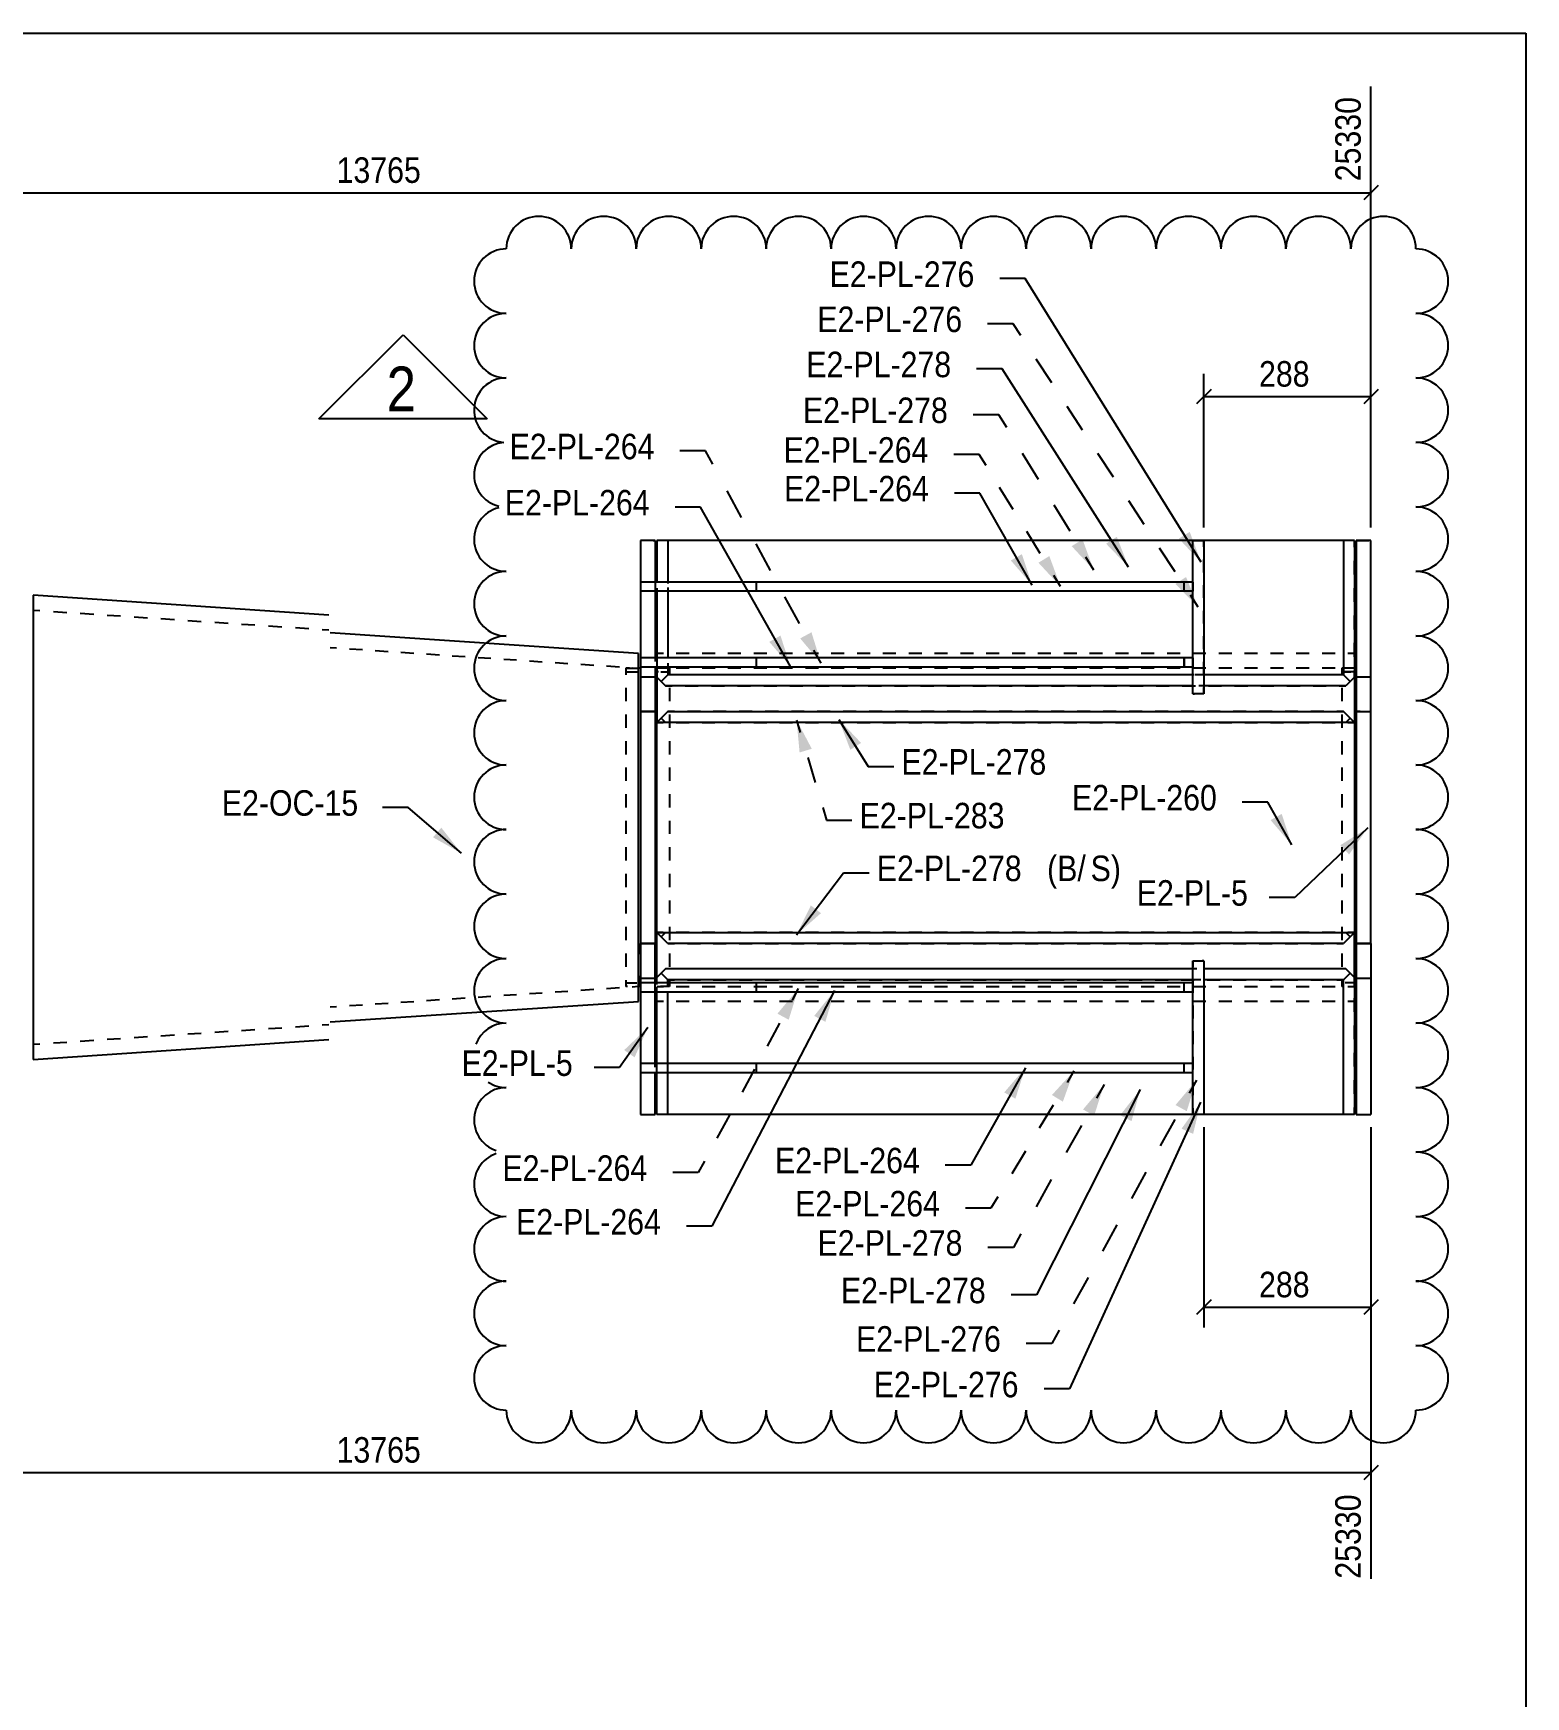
# Model space of a CAD drawing. Header units: millimetres. Extents: x 67 to 383, y 106 to 148.
# Drawn here: x 281.03 to 299.85, y 126.97 to 147.94 of the extents above; entities that cross this region are included whole.
import ezdxf

# ---------------------------------------------------------------- set-up
doc = ezdxf.new("R2010")
doc.units = ezdxf.units.MM
doc.linetypes.add('XKITLINE00', pattern=[0])
doc.styles.add('ARIAL', font='ARIAL.TTF')

msp = doc.modelspace()

# ---------------------------------------------------------------- linework, layer by layer
at = {"color": 5, "linetype": 'XKITLINE00'}
for p, q in [((233.084, 147.943), (299.851, 147.943)), ((299.851, 147.943), (299.851, 106.116))]:
    msp.add_line(p, q, dxfattribs=at)
at = {"linetype": 'XKITLINE00'}
for p, q in [((297.899, 141.711), (297.899, 147.271)), ((297.99, 146.024), (297.808, 145.842)), ((273, 145.933), (297.899, 145.933)), ((293.539, 144.85), (293.218, 144.85)), ((295.756, 141.273), (293.539, 144.85)), ((293.385, 144.28), (293.063, 144.28)), ((293.482, 144.131), (293.385, 144.28)), ((293.247, 143.711), (292.925, 143.711)), ((294.842, 141.213), (293.247, 143.711)), ((293.872, 143.536), (293.677, 143.834)), ((295.882, 143.454), (295.7, 143.272)), ((295.791, 141.711), (295.791, 143.649)), ((297.99, 143.454), (297.808, 143.272)), ((297.899, 141.711), (297.899, 143.649)), ((295.791, 143.363), (297.899, 143.363)), ((293.205, 143.134), (292.883, 143.134)), ((293.305, 142.971), (293.205, 143.134)), ((294.261, 142.94), (294.066, 143.238)), ((289.505, 142.677), (289.183, 142.677)), ((289.596, 142.51), (289.505, 142.677)), ((292.959, 142.634), (292.637, 142.634)), ((293.045, 142.495), (292.959, 142.634)), ((293.704, 142.318), (293.504, 142.644)), ((294.65, 142.345), (294.455, 142.643)), ((293.386, 141.939), (293.215, 142.217)), ((289.961, 141.84), (289.778, 142.175)), ((292.966, 142.145), (292.644, 142.145)), ((293.625, 140.986), (292.966, 142.145)), ((294.103, 141.665), (293.904, 141.992)), ((295.039, 141.75), (294.844, 142.047)), ((289.443, 141.969), (289.121, 141.969)), ((290.578, 139.96), (289.443, 141.969)), ((293.728, 141.384), (293.557, 141.662)), ((288.684, 141.55), (288.684, 141.55)), ((288.844, 141.55), (288.87, 141.55)), ((288.87, 141.55), (288.87, 141.55)), ((288.973, 141.55), (288.892, 141.55)), ((288.892, 141.55), (288.892, 141.464)), ((289.031, 141.55), (289.031, 141.465)), ((289.299, 141.55), (289.136, 141.55)), ((289.625, 141.55), (289.462, 141.55)), ((289.951, 141.55), (289.788, 141.55)), ((290.277, 141.55), (290.114, 141.55)), ((290.325, 141.171), (290.143, 141.506)), ((290.603, 141.55), (290.44, 141.55)), ((290.929, 141.55), (290.766, 141.55)), ((291.255, 141.55), (291.092, 141.55)), ((291.581, 141.55), (291.418, 141.55)), ((291.906, 141.55), (291.743, 141.55)), ((292.232, 141.55), (292.069, 141.55)), ((292.558, 141.55), (292.395, 141.55)), ((292.884, 141.55), (292.721, 141.55)), ((293.21, 141.55), (293.047, 141.55)), ((293.536, 141.55), (293.373, 141.55)), ((293.862, 141.55), (293.699, 141.55)), ((294.188, 141.55), (294.025, 141.55)), ((294.513, 141.55), (294.351, 141.55)), ((294.839, 141.55), (294.676, 141.55)), ((295.165, 141.55), (295.002, 141.55)), ((295.428, 141.154), (295.233, 141.452)), ((295.491, 141.55), (295.328, 141.55)), ((295.651, 141.469), (295.651, 141.55)), ((295.651, 141.55), (295.791, 141.55)), ((295.791, 141.55), (295.651, 141.55)), ((295.817, 141.55), (295.654, 141.55)), ((295.791, 141.469), (295.791, 141.55)), ((296.143, 141.55), (295.98, 141.55)), ((296.469, 141.55), (296.306, 141.55)), ((296.795, 141.55), (296.632, 141.55)), ((297.121, 141.55), (296.958, 141.55)), ((297.446, 141.55), (297.283, 141.55)), ((297.552, 141.55), (297.552, 141.465)), ((297.691, 141.55), (297.609, 141.55)), ((297.691, 141.464), (297.691, 141.55)), ((297.713, 141.55), (297.873, 141.55)), ((297.899, 141.55), (297.899, 141.55)), ((288.892, 141.291), (288.892, 141.118)), ((289.031, 141.295), (289.031, 141.126)), ((294.403, 141.176), (294.303, 141.339)), ((295.651, 141.146), (295.651, 141.308)), ((295.791, 141.146), (295.791, 141.308)), ((297.552, 141.295), (297.552, 141.126)), ((297.691, 141.118), (297.691, 141.291)), ((288.767, 141.025), (288.684, 141.025)), ((288.684, 141.025), (288.684, 140.98)), ((288.87, 141.025), (288.87, 140.909)), ((288.892, 140.946), (288.892, 140.773)), ((289.099, 141.025), (288.933, 141.025)), ((289.031, 141.025), (289.031, 141.004)), ((289.031, 140.956), (289.031, 140.786)), ((289.431, 141.025), (289.265, 141.025)), ((289.763, 141.025), (289.597, 141.025)), ((290.094, 141.025), (289.928, 141.025)), ((290.147, 140.909), (290.147, 141.025)), ((290.426, 141.025), (290.26, 141.025)), ((290.758, 141.025), (290.592, 141.025)), ((291.09, 141.025), (290.924, 141.025)), ((291.421, 141.025), (291.255, 141.025)), ((291.753, 141.025), (291.587, 141.025)), ((292.085, 141.025), (291.919, 141.025)), ((292.417, 141.025), (292.251, 141.025)), ((292.748, 141.025), (292.582, 141.025)), ((293.08, 141.025), (292.914, 141.025)), ((293.412, 141.025), (293.246, 141.025)), ((293.744, 141.025), (293.578, 141.025)), ((293.984, 140.967), (293.899, 141.106)), ((294.075, 141.025), (293.91, 141.025)), ((294.407, 141.025), (294.241, 141.025)), ((294.739, 141.025), (294.573, 141.025)), ((295.071, 141.025), (294.905, 141.025)), ((295.402, 141.025), (295.237, 141.025)), ((295.542, 140.909), (295.542, 141.025)), ((295.542, 140.909), (295.542, 141.025)), ((295.651, 141.025), (295.568, 141.025)), ((295.651, 141.025), (295.651, 140.98)), ((295.651, 140.824), (295.651, 140.985)), ((295.791, 140.824), (295.791, 140.985)), ((297.552, 140.956), (297.552, 140.786)), ((297.691, 140.773), (297.691, 140.946)), ((288.767, 140.909), (288.684, 140.909)), ((289.099, 140.909), (288.933, 140.909)), ((289.431, 140.909), (289.265, 140.909)), ((289.763, 140.909), (289.597, 140.909)), ((290.094, 140.909), (289.928, 140.909)), ((290.426, 140.909), (290.26, 140.909)), ((290.69, 140.502), (290.508, 140.836)), ((290.758, 140.909), (290.592, 140.909)), ((291.09, 140.909), (290.924, 140.909)), ((291.421, 140.909), (291.255, 140.909)), ((291.753, 140.909), (291.587, 140.909)), ((292.085, 140.909), (291.919, 140.909)), ((292.417, 140.909), (292.251, 140.909)), ((292.748, 140.909), (292.582, 140.909)), ((293.08, 140.909), (292.914, 140.909)), ((293.412, 140.909), (293.246, 140.909)), ((293.744, 140.909), (293.578, 140.909)), ((294.075, 140.909), (293.91, 140.909)), ((294.407, 140.909), (294.241, 140.909)), ((294.739, 140.909), (294.573, 140.909)), ((295.071, 140.909), (294.905, 140.909)), ((295.402, 140.909), (295.237, 140.909)), ((295.651, 140.909), (295.568, 140.909)), ((295.72, 140.708), (295.622, 140.857)), ((281.026, 140.67), (281.111, 140.665)), ((281.281, 140.653), (281.45, 140.642)), ((281.62, 140.631), (281.789, 140.619)), ((281.959, 140.608), (282.128, 140.597)), ((282.298, 140.585), (282.467, 140.574)), ((282.637, 140.563), (282.806, 140.551)), ((282.976, 140.54), (283.145, 140.529)), ((283.315, 140.517), (283.484, 140.506)), ((288.892, 140.601), (288.892, 140.428)), ((289.031, 140.617), (289.031, 140.447)), ((295.651, 140.501), (295.651, 140.662)), ((295.791, 140.501), (295.791, 140.662)), ((297.552, 140.617), (297.552, 140.447)), ((297.691, 140.428), (297.691, 140.601)), ((283.654, 140.495), (283.823, 140.484)), ((283.993, 140.472), (284.162, 140.461)), ((284.332, 140.45), (284.502, 140.438)), ((284.671, 140.427), (284.756, 140.421)), ((295.651, 140.178), (295.651, 140.34)), ((295.791, 140.178), (295.791, 140.34)), ((284.772, 140.199), (284.853, 140.194)), ((285.015, 140.183), (285.177, 140.172)), ((285.339, 140.161), (285.501, 140.15)), ((285.663, 140.139), (285.826, 140.129)), ((285.988, 140.118), (286.15, 140.107)), ((286.312, 140.096), (286.474, 140.085)), ((288.892, 140.256), (288.892, 140.083)), ((288.974, 140.125), (288.893, 140.125)), ((288.893, 140.125), (288.893, 139.964)), ((289.031, 140.277), (289.031, 140.108)), ((289.3, 140.125), (289.137, 140.125)), ((289.626, 140.125), (289.463, 140.125)), ((289.952, 140.125), (289.789, 140.125)), ((290.277, 140.125), (290.115, 140.125)), ((290.603, 140.125), (290.44, 140.125)), ((290.929, 140.125), (290.766, 140.125)), ((290.963, 140), (290.872, 140.167)), ((291.255, 140.125), (291.092, 140.125)), ((291.581, 140.125), (291.418, 140.125)), ((291.907, 140.125), (291.744, 140.125)), ((292.232, 140.125), (292.07, 140.125)), ((292.558, 140.125), (292.395, 140.125)), ((292.884, 140.125), (292.721, 140.125)), ((293.21, 140.125), (293.047, 140.125)), ((293.536, 140.125), (293.373, 140.125)), ((293.862, 140.125), (293.699, 140.125)), ((294.187, 140.125), (294.025, 140.125)), ((294.513, 140.125), (294.35, 140.125)), ((294.839, 140.125), (294.676, 140.125)), ((295.165, 140.125), (295.002, 140.125)), ((295.491, 140.125), (295.328, 140.125)), ((295.817, 140.125), (295.654, 140.125)), ((296.142, 140.125), (295.98, 140.125)), ((296.468, 140.125), (296.305, 140.125)), ((296.794, 140.125), (296.631, 140.125)), ((297.12, 140.125), (296.957, 140.125)), ((297.446, 140.125), (297.283, 140.125)), ((297.552, 140.277), (297.552, 140.108)), ((297.69, 140.125), (297.609, 140.125)), ((297.69, 140.125), (297.69, 139.964)), ((297.691, 140.083), (297.691, 140.256)), ((286.636, 140.074), (286.798, 140.064)), ((286.96, 140.053), (287.122, 140.042)), ((287.284, 140.031), (287.447, 140.02)), ((287.609, 140.009), (287.771, 139.999)), ((287.933, 139.988), (288.095, 139.977)), ((288.257, 139.966), (288.419, 139.955)), ((288.501, 139.939), (288.662, 139.939)), ((288.501, 139.939), (288.501, 139.856)), ((288.545, 139.939), (288.501, 139.939)), ((288.501, 139.893), (288.662, 139.893)), ((288.501, 139.893), (288.618, 139.893)), ((288.581, 139.944), (288.662, 139.939)), ((288.767, 140.067), (288.684, 140.067)), ((288.684, 140.067), (288.684, 140.022)), ((288.767, 139.951), (288.684, 139.951)), ((288.684, 139.939), (288.684, 139.853)), ((288.87, 140.067), (288.87, 140.022)), ((288.87, 139.939), (288.87, 139.853)), ((288.914, 139.893), (288.87, 139.893)), ((288.892, 140.05), (288.892, 139.951)), ((289.053, 139.939), (288.892, 139.939)), ((288.892, 139.91), (288.892, 139.824)), ((288.974, 139.939), (288.893, 139.939)), ((289.099, 140.067), (288.933, 140.067)), ((289.099, 139.951), (288.933, 139.951)), ((288.943, 139.893), (289.053, 139.893)), ((289.053, 139.939), (288.98, 139.939)), ((289.031, 140), (289.031, 139.951)), ((289.031, 139.938), (289.031, 139.853)), ((289.053, 139.939), (289.053, 139.856)), ((289.3, 139.939), (289.137, 139.939)), ((289.431, 140.067), (289.265, 140.067)), ((289.431, 139.951), (289.265, 139.951)), ((289.626, 139.939), (289.463, 139.939)), ((289.763, 140.067), (289.597, 140.067)), ((289.763, 139.951), (289.597, 139.951)), ((289.952, 139.939), (289.789, 139.939)), ((290.094, 140.067), (289.928, 140.067)), ((290.094, 139.951), (289.928, 139.951)), ((290.277, 139.939), (290.115, 139.939)), ((290.147, 139.951), (290.147, 140.067)), ((290.426, 140.067), (290.26, 140.067)), ((290.426, 139.951), (290.26, 139.951)), ((290.603, 139.939), (290.44, 139.939)), ((290.758, 140.067), (290.592, 140.067)), ((290.758, 139.951), (290.592, 139.951)), ((290.929, 139.939), (290.766, 139.939)), ((291.09, 140.067), (290.924, 140.067)), ((291.09, 139.951), (290.924, 139.951)), ((291.255, 139.939), (291.092, 139.939)), ((291.421, 140.067), (291.255, 140.067)), ((291.421, 139.951), (291.255, 139.951)), ((291.581, 139.939), (291.418, 139.939)), ((291.753, 140.067), (291.587, 140.067)), ((291.753, 139.951), (291.587, 139.951)), ((291.907, 139.939), (291.744, 139.939)), ((292.085, 140.067), (291.919, 140.067)), ((292.085, 139.951), (291.919, 139.951)), ((292.232, 139.939), (292.07, 139.939)), ((292.417, 140.067), (292.251, 140.067)), ((292.417, 139.951), (292.251, 139.951)), ((292.558, 139.939), (292.395, 139.939)), ((292.748, 140.067), (292.582, 140.067)), ((292.748, 139.951), (292.582, 139.951)), ((292.884, 139.939), (292.721, 139.939)), ((293.08, 140.067), (292.914, 140.067)), ((293.08, 139.951), (292.914, 139.951)), ((293.21, 139.939), (293.047, 139.939)), ((293.412, 140.067), (293.246, 140.067)), ((293.412, 139.951), (293.246, 139.951)), ((293.536, 139.939), (293.373, 139.939)), ((293.744, 140.067), (293.578, 140.067)), ((293.744, 139.951), (293.578, 139.951)), ((293.862, 139.939), (293.699, 139.939)), ((294.075, 140.067), (293.91, 140.067)), ((294.075, 139.951), (293.91, 139.951)), ((294.187, 139.939), (294.025, 139.939)), ((294.407, 140.067), (294.241, 140.067)), ((294.407, 139.951), (294.241, 139.951)), ((294.513, 139.939), (294.35, 139.939)), ((294.739, 140.067), (294.573, 140.067)), ((294.739, 139.951), (294.573, 139.951)), ((294.839, 139.939), (294.676, 139.939)), ((295.071, 140.067), (294.905, 140.067)), ((295.071, 139.951), (294.905, 139.951)), ((295.165, 139.939), (295.002, 139.939)), ((295.402, 140.067), (295.237, 140.067)), ((295.402, 139.951), (295.237, 139.951)), ((295.491, 139.939), (295.328, 139.939)), ((295.542, 140.067), (295.542, 139.951)), ((295.542, 139.951), (295.542, 140.067)), ((295.651, 140.067), (295.568, 140.067)), ((295.651, 139.951), (295.568, 139.951)), ((295.651, 140.067), (295.651, 140.022)), ((295.651, 139.855), (295.651, 140.017)), ((295.817, 139.939), (295.654, 139.939)), ((295.791, 139.855), (295.791, 140.017)), ((296.142, 139.939), (295.98, 139.939)), ((296.468, 139.939), (296.305, 139.939)), ((296.794, 139.939), (296.631, 139.939)), ((297.12, 139.939), (296.957, 139.939)), ((297.446, 139.939), (297.283, 139.939)), ((297.53, 139.939), (297.53, 139.856)), ((297.574, 139.939), (297.53, 139.939)), ((297.53, 139.893), (297.647, 139.893)), ((297.713, 139.939), (297.552, 139.939)), ((297.552, 139.938), (297.552, 139.853)), ((297.713, 139.893), (297.552, 139.893)), ((297.69, 139.939), (297.609, 139.939)), ((297.691, 139.824), (297.691, 139.91)), ((297.713, 139.939), (297.713, 139.853)), ((288.501, 139.689), (288.501, 139.521)), ((288.684, 139.831), (288.806, 139.831)), ((288.684, 139.679), (288.684, 139.506)), ((288.87, 139.679), (288.87, 139.506)), ((288.892, 139.824), (289.002, 139.714)), ((288.893, 139.697), (288.893, 139.587)), ((289.031, 139.853), (288.947, 139.769)), ((289.002, 139.714), (289.084, 139.714)), ((289.113, 139.853), (289.031, 139.853)), ((289.053, 139.689), (289.053, 139.521)), ((289.249, 139.714), (289.414, 139.714)), ((289.441, 139.853), (289.277, 139.853)), ((289.579, 139.714), (289.744, 139.714)), ((289.768, 139.853), (289.604, 139.853)), ((289.909, 139.714), (290.074, 139.714)), ((290.096, 139.853), (289.932, 139.853)), ((290.239, 139.714), (290.404, 139.714)), ((290.424, 139.853), (290.26, 139.853)), ((290.569, 139.714), (290.734, 139.714)), ((290.751, 139.853), (290.588, 139.853)), ((290.899, 139.714), (291.064, 139.714)), ((291.079, 139.853), (290.915, 139.853)), ((291.229, 139.714), (291.394, 139.714)), ((291.407, 139.853), (291.243, 139.853)), ((291.559, 139.714), (291.724, 139.714)), ((291.735, 139.853), (291.571, 139.853)), ((291.889, 139.714), (292.054, 139.714)), ((292.062, 139.853), (291.899, 139.853)), ((292.219, 139.714), (292.384, 139.714)), ((292.39, 139.853), (292.226, 139.853)), ((292.549, 139.714), (292.714, 139.714)), ((292.718, 139.853), (292.554, 139.853)), ((292.879, 139.714), (293.044, 139.714)), ((293.046, 139.853), (292.882, 139.853)), ((293.373, 139.853), (293.209, 139.853)), ((293.209, 139.714), (293.374, 139.714)), ((293.701, 139.853), (293.537, 139.853)), ((293.539, 139.714), (293.704, 139.714)), ((294.029, 139.853), (293.865, 139.853)), ((293.869, 139.714), (294.034, 139.714)), ((294.357, 139.853), (294.193, 139.853)), ((294.199, 139.714), (294.364, 139.714)), ((294.684, 139.853), (294.52, 139.853)), ((294.529, 139.714), (294.694, 139.714)), ((295.012, 139.853), (294.848, 139.853)), ((294.859, 139.714), (295.024, 139.714)), ((295.34, 139.853), (295.176, 139.853)), ((295.189, 139.714), (295.354, 139.714)), ((295.667, 139.853), (295.504, 139.853)), ((295.519, 139.714), (295.684, 139.714)), ((295.651, 139.613), (295.651, 139.694)), ((295.791, 139.853), (295.68, 139.853)), ((295.791, 139.714), (295.729, 139.714)), ((295.791, 139.613), (295.791, 139.694)), ((295.995, 139.853), (295.831, 139.853)), ((295.849, 139.714), (296.014, 139.714)), ((296.323, 139.853), (296.159, 139.853)), ((296.179, 139.714), (296.344, 139.714)), ((296.651, 139.853), (296.487, 139.853)), ((296.509, 139.714), (296.674, 139.714)), ((296.978, 139.853), (296.815, 139.853)), ((296.839, 139.714), (297.004, 139.714)), ((297.306, 139.853), (297.142, 139.853)), ((297.169, 139.714), (297.334, 139.714)), ((297.552, 139.853), (297.47, 139.853)), ((297.499, 139.714), (297.581, 139.714)), ((297.53, 139.689), (297.53, 139.521)), ((297.691, 139.824), (297.581, 139.714)), ((297.636, 139.769), (297.632, 139.773)), ((297.713, 139.679), (297.713, 139.506)), ((297.835, 139.831), (297.899, 139.831)), ((295.651, 139.613), (295.673, 139.613)), ((288.501, 139.354), (288.501, 139.187)), ((288.684, 139.332), (288.684, 139.159)), ((288.86, 139.394), (288.699, 139.394)), ((288.87, 139.394), (288.735, 139.394)), ((288.831, 139.394), (288.87, 139.394)), ((288.87, 139.332), (288.87, 139.159)), ((288.893, 139.365), (288.893, 139.255)), ((289.031, 139.394), (288.917, 139.28)), ((289.002, 139.255), (288.947, 139.31)), ((289.113, 139.394), (289.031, 139.394)), ((289.053, 139.354), (289.053, 139.187)), ((289.441, 139.394), (289.277, 139.394)), ((289.768, 139.394), (289.604, 139.394)), ((290.096, 139.394), (289.932, 139.394)), ((290.424, 139.394), (290.26, 139.394)), ((290.751, 139.394), (290.588, 139.394)), ((290.654, 139.285), (290.701, 139.127)), ((291.079, 139.394), (290.915, 139.394)), ((291.186, 139.293), (291.559, 138.701)), ((291.407, 139.394), (291.243, 139.394)), ((291.735, 139.394), (291.571, 139.394)), ((292.062, 139.394), (291.899, 139.394)), ((292.39, 139.394), (292.226, 139.394)), ((292.718, 139.394), (292.554, 139.394)), ((293.046, 139.394), (292.882, 139.394)), ((293.373, 139.394), (293.209, 139.394)), ((293.701, 139.394), (293.537, 139.394)), ((294.029, 139.394), (293.865, 139.394)), ((294.357, 139.394), (294.193, 139.394)), ((294.684, 139.394), (294.52, 139.394)), ((295.012, 139.394), (294.848, 139.394)), ((295.34, 139.394), (295.176, 139.394)), ((295.667, 139.394), (295.504, 139.394)), ((295.995, 139.394), (295.831, 139.394)), ((296.323, 139.394), (296.159, 139.394)), ((296.651, 139.394), (296.487, 139.394)), ((296.978, 139.394), (296.815, 139.394)), ((297.306, 139.394), (297.142, 139.394)), ((297.552, 139.394), (297.47, 139.394)), ((297.53, 139.354), (297.53, 139.187)), ((297.691, 139.255), (297.577, 139.369)), ((297.581, 139.255), (297.636, 139.31)), ((297.763, 139.394), (297.713, 139.394)), ((297.726, 139.394), (297.713, 139.394)), ((297.713, 139.394), (297.86, 139.394)), ((297.713, 139.332), (297.713, 139.159)), ((297.899, 139.394), (297.887, 139.394)), ((288.892, 139.255), (288.973, 139.255)), ((289.136, 139.255), (289.299, 139.255)), ((289.462, 139.255), (289.625, 139.255)), ((289.788, 139.255), (289.951, 139.255)), ((290.114, 139.255), (290.277, 139.255)), ((290.44, 139.255), (290.603, 139.255)), ((290.766, 139.255), (290.929, 139.255)), ((291.092, 139.255), (291.255, 139.255)), ((291.418, 139.255), (291.581, 139.255)), ((291.743, 139.255), (291.906, 139.255)), ((292.069, 139.255), (292.232, 139.255)), ((292.395, 139.255), (292.558, 139.255)), ((292.721, 139.255), (292.884, 139.255)), ((293.047, 139.255), (293.21, 139.255)), ((293.373, 139.255), (293.536, 139.255)), ((293.699, 139.255), (293.862, 139.255)), ((294.025, 139.255), (294.188, 139.255)), ((294.351, 139.255), (294.513, 139.255)), ((294.676, 139.255), (294.839, 139.255)), ((295.002, 139.255), (295.165, 139.255)), ((295.328, 139.255), (295.491, 139.255)), ((295.654, 139.255), (295.817, 139.255)), ((295.98, 139.255), (296.143, 139.255)), ((296.306, 139.255), (296.469, 139.255)), ((296.632, 139.255), (296.795, 139.255)), ((296.958, 139.255), (297.121, 139.255)), ((297.283, 139.255), (297.446, 139.255)), ((297.609, 139.255), (297.691, 139.255)), ((297.69, 139.255), (297.69, 139.255)), ((297.69, 139.255), (297.69, 139.255)), ((288.501, 139.019), (288.501, 138.852)), ((288.684, 138.985), (288.684, 138.812)), ((288.87, 138.985), (288.87, 138.812)), ((289.053, 139.019), (289.053, 138.852)), ((297.53, 139.019), (297.53, 138.852)), ((297.713, 138.985), (297.713, 138.812)), ((288.501, 138.685), (288.501, 138.517)), ((288.684, 138.638), (288.684, 138.464)), ((288.87, 138.638), (288.87, 138.464)), ((289.053, 138.685), (289.053, 138.517)), ((290.796, 138.812), (290.89, 138.496)), ((291.559, 138.701), (291.88, 138.701)), ((297.53, 138.685), (297.53, 138.517)), ((297.713, 138.638), (297.713, 138.464)), ((288.501, 138.35), (288.501, 138.183)), ((288.684, 138.291), (288.684, 138.117)), ((288.87, 138.291), (288.87, 138.117)), ((289.053, 138.35), (289.053, 138.183)), ((296.598, 138.25), (296.276, 138.25)), ((296.9, 137.711), (296.598, 138.25)), ((297.53, 138.35), (297.53, 138.183)), ((297.713, 138.291), (297.713, 138.117)), ((285.755, 138.182), (285.433, 138.182)), ((286.426, 137.605), (285.755, 138.182)), ((288.501, 138.015), (288.501, 137.848)), ((289.053, 138.015), (289.053, 137.848)), ((290.984, 138.181), (291.032, 138.024)), ((291.032, 138.024), (291.353, 138.024)), ((297.53, 138.015), (297.53, 137.848)), ((288.684, 137.944), (288.684, 137.77)), ((288.87, 137.944), (288.87, 137.77)), ((297.859, 137.925), (296.937, 137.049)), ((297.713, 137.944), (297.713, 137.77)), ((288.501, 137.681), (288.501, 137.513)), ((288.684, 137.597), (288.684, 137.423)), ((288.87, 137.597), (288.87, 137.423)), ((289.053, 137.681), (289.053, 137.513)), ((297.53, 137.681), (297.53, 137.513)), ((297.713, 137.597), (297.713, 137.423)), ((288.501, 137.346), (288.501, 137.179)), ((288.684, 137.25), (288.684, 137.076)), ((288.87, 137.25), (288.87, 137.076)), ((289.053, 137.346), (289.053, 137.179)), ((290.654, 136.578), (291.248, 137.359)), ((291.248, 137.359), (291.57, 137.359)), ((297.53, 137.346), (297.53, 137.179)), ((297.713, 137.25), (297.713, 137.076)), ((288.501, 137.011), (288.501, 136.844)), ((289.053, 137.011), (289.053, 136.844)), ((296.937, 137.049), (296.615, 137.049)), ((297.53, 137.011), (297.53, 136.844)), ((288.684, 136.903), (288.684, 136.729)), ((288.87, 136.903), (288.87, 136.729)), ((297.713, 136.903), (297.713, 136.729)), ((288.501, 136.677), (288.501, 136.509)), ((288.684, 136.556), (288.684, 136.469)), ((288.87, 136.556), (288.87, 136.469)), ((288.973, 136.608), (288.892, 136.608)), ((288.892, 136.608), (289.006, 136.494)), ((288.893, 136.607), (288.893, 136.608)), ((288.947, 136.553), (289.002, 136.608)), ((289.053, 136.677), (289.053, 136.509)), ((289.299, 136.608), (289.136, 136.608)), ((289.625, 136.608), (289.462, 136.608)), ((289.951, 136.608), (289.788, 136.608)), ((290.277, 136.608), (290.114, 136.608)), ((290.603, 136.608), (290.44, 136.608)), ((290.929, 136.608), (290.766, 136.608)), ((291.255, 136.608), (291.092, 136.608)), ((291.581, 136.608), (291.418, 136.608)), ((291.906, 136.608), (291.743, 136.608)), ((292.232, 136.608), (292.069, 136.608)), ((292.558, 136.608), (292.395, 136.608)), ((292.884, 136.608), (292.721, 136.608)), ((293.21, 136.608), (293.047, 136.608)), ((293.536, 136.608), (293.373, 136.608)), ((293.862, 136.608), (293.699, 136.608)), ((294.188, 136.608), (294.025, 136.608)), ((294.513, 136.608), (294.351, 136.608)), ((294.839, 136.608), (294.676, 136.608)), ((295.165, 136.608), (295.002, 136.608)), ((295.491, 136.608), (295.328, 136.608)), ((295.817, 136.608), (295.654, 136.608)), ((296.143, 136.608), (295.98, 136.608)), ((296.469, 136.608), (296.306, 136.608)), ((296.795, 136.608), (296.632, 136.608)), ((297.121, 136.608), (296.958, 136.608)), ((297.446, 136.608), (297.283, 136.608)), ((297.53, 136.677), (297.53, 136.509)), ((297.691, 136.608), (297.577, 136.494)), ((297.636, 136.553), (297.581, 136.608)), ((297.691, 136.608), (297.609, 136.608)), ((297.69, 136.607), (297.69, 136.608)), ((297.713, 136.556), (297.713, 136.469)), ((288.501, 136.342), (288.501, 136.175)), ((288.81, 136.469), (288.684, 136.469)), ((288.684, 136.469), (288.684, 136.469)), ((288.684, 136.333), (288.684, 136.469)), ((288.87, 136.469), (288.835, 136.469)), ((288.87, 136.333), (288.87, 136.469)), ((289.031, 136.469), (289.113, 136.469)), ((289.053, 136.342), (289.053, 136.175)), ((289.277, 136.469), (289.441, 136.469)), ((289.604, 136.469), (289.768, 136.469)), ((289.932, 136.469), (290.096, 136.469)), ((290.26, 136.469), (290.424, 136.469)), ((290.588, 136.469), (290.751, 136.469)), ((290.915, 136.469), (291.079, 136.469)), ((291.243, 136.469), (291.407, 136.469)), ((291.571, 136.469), (291.735, 136.469)), ((291.899, 136.469), (292.062, 136.469)), ((292.226, 136.469), (292.39, 136.469)), ((292.554, 136.469), (292.718, 136.469)), ((292.882, 136.469), (293.046, 136.469)), ((293.209, 136.469), (293.373, 136.469)), ((293.537, 136.469), (293.701, 136.469)), ((293.865, 136.469), (294.029, 136.469)), ((294.193, 136.469), (294.357, 136.469)), ((294.52, 136.469), (294.684, 136.469)), ((294.848, 136.469), (295.012, 136.469)), ((295.176, 136.469), (295.34, 136.469)), ((295.504, 136.469), (295.667, 136.469)), ((295.831, 136.469), (295.995, 136.469)), ((296.159, 136.469), (296.323, 136.469)), ((296.487, 136.469), (296.651, 136.469)), ((296.815, 136.469), (296.978, 136.469)), ((297.142, 136.469), (297.306, 136.469)), ((297.47, 136.469), (297.552, 136.469)), ((297.53, 136.342), (297.53, 136.175)), ((297.713, 136.469), (297.713, 136.469)), ((297.862, 136.469), (297.713, 136.469)), ((297.713, 136.469), (297.713, 136.469)), ((297.713, 136.333), (297.713, 136.469)), ((297.899, 136.469), (297.837, 136.469)), ((297.899, 136.469), (297.899, 136.469)), ((297.899, 136.469), (297.899, 136.469)), ((297.899, 136.469), (297.899, 136.469)), ((289.002, 136.148), (288.892, 136.038)), ((289.084, 136.148), (289.002, 136.148)), ((289.414, 136.148), (289.249, 136.148)), ((289.744, 136.148), (289.579, 136.148)), ((290.074, 136.148), (289.909, 136.148)), ((290.404, 136.148), (290.239, 136.148)), ((290.734, 136.148), (290.569, 136.148)), ((291.064, 136.148), (290.899, 136.148)), ((291.394, 136.148), (291.229, 136.148)), ((291.724, 136.148), (291.559, 136.148)), ((292.054, 136.148), (291.889, 136.148)), ((292.384, 136.148), (292.219, 136.148)), ((292.714, 136.148), (292.549, 136.148)), ((293.044, 136.148), (292.879, 136.148)), ((293.374, 136.148), (293.209, 136.148)), ((293.704, 136.148), (293.539, 136.148)), ((294.034, 136.148), (293.869, 136.148)), ((294.364, 136.148), (294.199, 136.148)), ((294.694, 136.148), (294.529, 136.148)), ((295.024, 136.148), (294.859, 136.148)), ((295.354, 136.148), (295.189, 136.148)), ((295.684, 136.148), (295.519, 136.148)), ((295.651, 136.249), (295.651, 136.169)), ((295.701, 136.148), (295.651, 136.148)), ((295.791, 136.249), (295.769, 136.249)), ((295.791, 136.249), (295.791, 136.169)), ((296.014, 136.148), (295.849, 136.148)), ((296.344, 136.148), (296.179, 136.148)), ((296.674, 136.148), (296.509, 136.148)), ((297.004, 136.148), (296.839, 136.148)), ((297.334, 136.148), (297.169, 136.148)), ((297.581, 136.148), (297.499, 136.148)), ((297.691, 136.038), (297.581, 136.148)), ((297.581, 136.148), (297.624, 136.105)), ((297.69, 136.051), (297.69, 136.191)), ((288.419, 135.907), (288.257, 135.897)), ((288.501, 136.007), (288.501, 135.924)), ((288.501, 135.97), (288.64, 135.97)), ((288.523, 135.924), (288.501, 135.924)), ((288.662, 135.924), (288.581, 135.918)), ((288.684, 135.924), (288.684, 136.06)), ((288.684, 136.031), (288.769, 136.031)), ((288.767, 135.97), (288.684, 135.97)), ((288.684, 135.97), (288.684, 135.925)), ((288.87, 135.924), (288.87, 136.06)), ((288.958, 135.97), (288.87, 135.97)), ((288.87, 135.854), (288.87, 135.969)), ((288.892, 135.952), (288.892, 136.038)), ((288.974, 135.923), (288.893, 135.923)), ((288.893, 135.757), (288.893, 135.918)), ((289.099, 135.97), (288.933, 135.97)), ((289.053, 135.924), (288.936, 135.924)), ((289.031, 136.009), (289.027, 136.013)), ((289.031, 135.924), (289.031, 136.009)), ((289.031, 136.009), (289.113, 136.009)), ((289.053, 136.007), (289.053, 135.924)), ((289.3, 135.923), (289.137, 135.923)), ((289.431, 135.97), (289.265, 135.97)), ((289.277, 136.009), (289.441, 136.009)), ((289.626, 135.923), (289.463, 135.923)), ((289.763, 135.97), (289.597, 135.97)), ((289.604, 136.009), (289.768, 136.009)), ((289.952, 135.923), (289.789, 135.923)), ((290.094, 135.97), (289.928, 135.97)), ((289.932, 136.009), (290.096, 136.009)), ((290.277, 135.923), (290.115, 135.923)), ((290.147, 135.854), (290.147, 135.97)), ((290.26, 136.009), (290.424, 136.009)), ((290.426, 135.97), (290.26, 135.97)), ((290.603, 135.923), (290.44, 135.923)), ((290.588, 136.009), (290.751, 136.009)), ((290.758, 135.97), (290.592, 135.97)), ((290.929, 135.923), (290.766, 135.923)), ((290.915, 136.009), (291.079, 136.009)), ((291.09, 135.97), (290.924, 135.97)), ((291.255, 135.923), (291.092, 135.923)), ((291.243, 136.009), (291.407, 136.009)), ((291.421, 135.97), (291.255, 135.97)), ((291.581, 135.923), (291.418, 135.923)), ((291.571, 136.009), (291.735, 136.009)), ((291.753, 135.97), (291.587, 135.97)), ((291.907, 135.923), (291.744, 135.923)), ((291.899, 136.009), (292.062, 136.009)), ((292.085, 135.97), (291.919, 135.97)), ((292.232, 135.923), (292.07, 135.923)), ((292.226, 136.009), (292.39, 136.009)), ((292.417, 135.97), (292.251, 135.97)), ((292.558, 135.923), (292.395, 135.923)), ((292.554, 136.009), (292.718, 136.009)), ((292.748, 135.97), (292.582, 135.97)), ((292.884, 135.923), (292.721, 135.923)), ((292.882, 136.009), (293.046, 136.009)), ((293.08, 135.97), (292.914, 135.97)), ((293.21, 135.923), (293.047, 135.923)), ((293.209, 136.009), (293.373, 136.009)), ((293.412, 135.97), (293.246, 135.97)), ((293.536, 135.923), (293.373, 135.923)), ((293.537, 136.009), (293.701, 136.009)), ((293.744, 135.97), (293.578, 135.97)), ((293.862, 135.923), (293.699, 135.923)), ((293.865, 136.009), (294.029, 136.009)), ((294.075, 135.97), (293.91, 135.97)), ((294.187, 135.923), (294.025, 135.923)), ((294.193, 136.009), (294.357, 136.009)), ((294.407, 135.97), (294.241, 135.97)), ((294.513, 135.923), (294.35, 135.923)), ((294.52, 136.009), (294.684, 136.009)), ((294.739, 135.97), (294.573, 135.97)), ((294.839, 135.923), (294.676, 135.923)), ((294.848, 136.009), (295.012, 136.009)), ((295.071, 135.97), (294.905, 135.97)), ((295.165, 135.923), (295.002, 135.923)), ((295.176, 136.009), (295.34, 136.009)), ((295.402, 135.97), (295.237, 135.97)), ((295.491, 135.923), (295.328, 135.923)), ((295.504, 136.009), (295.667, 136.009)), ((295.542, 135.854), (295.542, 135.97)), ((295.542, 135.854), (295.542, 135.97)), ((295.651, 135.97), (295.568, 135.97)), ((295.751, 136.009), (295.651, 136.009)), ((295.651, 136.007), (295.651, 135.846)), ((295.651, 135.97), (295.651, 135.925)), ((295.817, 135.923), (295.654, 135.923)), ((295.791, 136.007), (295.791, 135.846)), ((295.831, 136.009), (295.995, 136.009)), ((296.142, 135.923), (295.98, 135.923)), ((296.159, 136.009), (296.323, 136.009)), ((296.468, 135.923), (296.305, 135.923)), ((296.487, 136.009), (296.651, 136.009)), ((296.794, 135.923), (296.631, 135.923)), ((296.815, 136.009), (296.978, 136.009)), ((297.12, 135.923), (296.957, 135.923)), ((297.142, 136.009), (297.306, 136.009)), ((297.446, 135.923), (297.283, 135.923)), ((297.47, 136.009), (297.552, 136.009)), ((297.53, 136.007), (297.53, 135.924)), ((297.552, 135.924), (297.53, 135.924)), ((297.552, 136.009), (297.636, 136.093)), ((297.552, 135.924), (297.552, 136.009)), ((297.713, 135.97), (297.574, 135.97)), ((297.69, 135.923), (297.609, 135.923)), ((297.69, 135.919), (297.69, 136.039)), ((297.691, 135.952), (297.691, 136.038)), ((297.713, 135.924), (297.713, 136.06)), ((297.799, 136.031), (297.899, 136.031)), ((285.177, 135.691), (285.015, 135.68)), ((285.501, 135.713), (285.339, 135.702)), ((285.826, 135.734), (285.663, 135.723)), ((286.15, 135.756), (285.988, 135.745)), ((286.474, 135.777), (286.312, 135.767)), ((286.798, 135.799), (286.636, 135.788)), ((287.122, 135.821), (286.96, 135.81)), ((287.447, 135.842), (287.284, 135.832)), ((287.771, 135.864), (287.609, 135.853)), ((288.095, 135.886), (287.933, 135.875)), ((288.767, 135.854), (288.684, 135.854)), ((288.892, 135.854), (288.892, 135.899)), ((288.892, 135.607), (288.892, 135.78)), ((288.974, 135.737), (288.893, 135.737)), ((289.099, 135.854), (288.933, 135.854)), ((289.031, 135.585), (289.031, 135.755)), ((289.3, 135.737), (289.137, 135.737)), ((289.431, 135.854), (289.265, 135.854)), ((289.626, 135.737), (289.463, 135.737)), ((291.133, 135.874), (289.586, 132.902)), ((289.763, 135.854), (289.597, 135.854)), ((289.952, 135.737), (289.789, 135.737)), ((290.094, 135.854), (289.928, 135.854)), ((290.277, 135.737), (290.115, 135.737)), ((290.426, 135.854), (290.26, 135.854)), ((290.603, 135.737), (290.44, 135.737)), ((290.758, 135.854), (290.592, 135.854)), ((290.676, 135.898), (290.597, 135.753)), ((290.929, 135.737), (290.766, 135.737)), ((291.09, 135.854), (290.924, 135.854)), ((291.255, 135.737), (291.092, 135.737)), ((291.421, 135.854), (291.255, 135.854)), ((291.581, 135.737), (291.418, 135.737)), ((291.753, 135.854), (291.587, 135.854)), ((291.907, 135.737), (291.744, 135.737)), ((292.085, 135.854), (291.919, 135.854)), ((292.232, 135.737), (292.07, 135.737)), ((292.417, 135.854), (292.251, 135.854)), ((292.558, 135.737), (292.395, 135.737)), ((292.748, 135.854), (292.582, 135.854)), ((292.884, 135.737), (292.721, 135.737)), ((293.08, 135.854), (292.914, 135.854)), ((293.21, 135.737), (293.047, 135.737)), ((293.412, 135.854), (293.246, 135.854)), ((293.536, 135.737), (293.373, 135.737)), ((293.744, 135.854), (293.578, 135.854)), ((293.862, 135.737), (293.699, 135.737)), ((294.075, 135.854), (293.91, 135.854)), ((294.187, 135.737), (294.025, 135.737)), ((294.407, 135.854), (294.241, 135.854)), ((294.513, 135.737), (294.35, 135.737)), ((294.739, 135.854), (294.573, 135.854)), ((294.839, 135.737), (294.676, 135.737)), ((295.071, 135.854), (294.905, 135.854)), ((295.165, 135.737), (295.002, 135.737)), ((295.402, 135.854), (295.237, 135.854)), ((295.491, 135.737), (295.328, 135.737)), ((295.651, 135.854), (295.568, 135.854)), ((295.651, 135.854), (295.651, 135.899)), ((295.817, 135.737), (295.654, 135.737)), ((296.142, 135.737), (295.98, 135.737)), ((296.468, 135.737), (296.305, 135.737)), ((296.794, 135.737), (296.631, 135.737)), ((297.12, 135.737), (296.957, 135.737)), ((297.446, 135.737), (297.283, 135.737)), ((297.552, 135.585), (297.552, 135.755)), ((297.69, 135.737), (297.609, 135.737)), ((297.69, 135.737), (297.69, 135.758)), ((297.691, 135.607), (297.691, 135.78)), ((284.853, 135.669), (284.772, 135.664)), ((295.651, 135.685), (295.651, 135.523)), ((295.791, 135.685), (295.791, 135.523)), ((282.467, 135.289), (282.298, 135.277)), ((282.806, 135.311), (282.637, 135.3)), ((283.145, 135.334), (282.976, 135.323)), ((283.484, 135.357), (283.315, 135.345)), ((283.823, 135.379), (283.654, 135.368)), ((284.162, 135.402), (283.993, 135.391)), ((284.502, 135.425), (284.332, 135.413)), ((284.756, 135.442), (284.671, 135.436)), ((288.777, 135.407), (288.422, 134.902)), ((288.892, 135.262), (288.892, 135.434)), ((289.031, 135.246), (289.031, 135.415)), ((290.44, 135.463), (290.282, 135.174)), ((295.651, 135.362), (295.651, 135.2)), ((295.791, 135.362), (295.791, 135.2)), ((297.552, 135.246), (297.552, 135.415)), ((297.691, 135.262), (297.691, 135.434)), ((281.111, 135.198), (281.026, 135.192)), ((281.45, 135.221), (281.281, 135.209)), ((281.789, 135.243), (281.62, 135.232)), ((282.128, 135.266), (281.959, 135.255)), ((288.892, 134.917), (288.892, 135.089)), ((289.031, 134.906), (289.031, 135.076)), ((297.552, 134.906), (297.552, 135.076)), ((297.691, 134.917), (297.691, 135.089)), ((288.422, 134.902), (288.1, 134.902)), ((288.767, 134.954), (288.684, 134.954)), ((288.684, 134.954), (288.684, 134.909)), ((288.87, 134.908), (288.87, 134.954)), ((288.892, 134.838), (288.892, 134.954)), ((289.099, 134.954), (288.933, 134.954)), ((289.031, 134.838), (289.031, 134.949)), ((289.431, 134.954), (289.265, 134.954)), ((289.763, 134.954), (289.597, 134.954)), ((290.094, 134.954), (289.928, 134.954)), ((290.124, 134.884), (289.966, 134.594)), ((290.147, 134.838), (290.147, 134.954)), ((290.426, 134.954), (290.26, 134.954)), ((290.758, 134.954), (290.592, 134.954)), ((291.09, 134.954), (290.924, 134.954)), ((291.421, 134.954), (291.255, 134.954)), ((291.753, 134.954), (291.587, 134.954)), ((292.085, 134.954), (291.919, 134.954)), ((292.417, 134.954), (292.251, 134.954)), ((292.748, 134.954), (292.582, 134.954)), ((293.54, 134.901), (292.852, 133.674)), ((293.08, 134.954), (292.914, 134.954)), ((293.412, 134.954), (293.246, 134.954)), ((293.744, 134.954), (293.578, 134.954)), ((294.075, 134.954), (293.91, 134.954)), ((294.152, 134.86), (294.065, 134.716)), ((294.407, 134.954), (294.241, 134.954)), ((294.739, 134.954), (294.573, 134.954)), ((295.071, 134.954), (294.905, 134.954)), ((295.402, 134.954), (295.237, 134.954)), ((295.542, 134.838), (295.542, 134.954)), ((295.542, 134.838), (295.542, 134.954)), ((295.651, 134.954), (295.568, 134.954)), ((295.651, 135.039), (295.651, 134.878)), ((295.651, 134.954), (295.651, 134.909)), ((295.791, 135.039), (295.791, 134.878)), ((288.767, 134.838), (288.684, 134.838)), ((288.892, 134.572), (288.892, 134.744)), ((289.099, 134.838), (288.933, 134.838)), ((289.031, 134.567), (289.031, 134.737)), ((289.431, 134.838), (289.265, 134.838)), ((289.763, 134.838), (289.597, 134.838)), ((290.094, 134.838), (289.928, 134.838)), ((290.426, 134.838), (290.26, 134.838)), ((290.758, 134.838), (290.592, 134.838)), ((291.09, 134.838), (290.924, 134.838)), ((291.421, 134.838), (291.255, 134.838)), ((291.753, 134.838), (291.587, 134.838)), ((292.085, 134.838), (291.919, 134.838)), ((292.417, 134.838), (292.251, 134.838)), ((292.748, 134.838), (292.582, 134.838)), ((293.08, 134.838), (292.914, 134.838)), ((293.412, 134.838), (293.246, 134.838)), ((293.744, 134.838), (293.578, 134.838)), ((294.075, 134.838), (293.91, 134.838)), ((294.407, 134.838), (294.241, 134.838)), ((294.533, 134.688), (294.438, 134.517)), ((294.739, 134.838), (294.573, 134.838)), ((295.071, 134.838), (294.905, 134.838)), ((295.402, 134.838), (295.237, 134.838)), ((295.651, 134.838), (295.568, 134.838)), ((295.698, 134.745), (295.607, 134.579)), ((295.651, 134.716), (295.651, 134.555)), ((295.791, 134.716), (295.791, 134.555)), ((297.552, 134.567), (297.552, 134.737)), ((297.691, 134.572), (297.691, 134.744)), ((294.988, 134.625), (293.682, 132.036)), ((295.75, 134.466), (294.097, 130.851)), ((288.794, 134.313), (288.87, 134.313)), ((288.892, 134.313), (288.892, 134.399)), ((288.973, 134.313), (288.892, 134.313)), ((289.031, 134.313), (289.031, 134.397)), ((289.299, 134.313), (289.136, 134.313)), ((289.625, 134.313), (289.462, 134.313)), ((289.808, 134.304), (289.65, 134.015)), ((289.951, 134.313), (289.788, 134.313)), ((290.277, 134.313), (290.114, 134.313)), ((290.603, 134.313), (290.44, 134.313)), ((290.929, 134.313), (290.766, 134.313)), ((291.255, 134.313), (291.092, 134.313)), ((291.581, 134.313), (291.418, 134.313)), ((291.906, 134.313), (291.743, 134.313)), ((292.232, 134.313), (292.069, 134.313)), ((292.558, 134.313), (292.395, 134.313)), ((292.884, 134.313), (292.721, 134.313)), ((293.21, 134.313), (293.047, 134.313)), ((293.536, 134.313), (293.373, 134.313)), ((293.862, 134.313), (293.699, 134.313)), ((293.89, 134.428), (293.716, 134.139)), ((294.188, 134.313), (294.025, 134.313)), ((294.513, 134.313), (294.351, 134.313)), ((294.839, 134.313), (294.676, 134.313)), ((295.165, 134.313), (295.002, 134.313)), ((295.425, 134.247), (295.242, 133.915)), ((295.491, 134.313), (295.328, 134.313)), ((295.651, 134.393), (295.651, 134.313)), ((295.791, 134.313), (295.651, 134.313)), ((295.746, 134.313), (295.651, 134.313)), ((295.817, 134.313), (295.654, 134.313)), ((295.791, 134.393), (295.791, 134.313)), ((296.126, 134.313), (295.936, 134.313)), ((296.143, 134.313), (295.98, 134.313)), ((296.469, 134.313), (296.306, 134.313)), ((296.507, 134.313), (296.317, 134.313)), ((296.795, 134.313), (296.632, 134.313)), ((296.887, 134.313), (296.697, 134.313)), ((297.121, 134.313), (296.958, 134.313)), ((297.267, 134.313), (297.077, 134.313)), ((297.446, 134.313), (297.283, 134.313)), ((297.552, 134.313), (297.457, 134.313)), ((297.552, 134.313), (297.552, 134.397)), ((297.691, 134.313), (297.609, 134.313)), ((297.691, 134.313), (297.691, 134.399)), ((297.713, 134.313), (297.824, 134.313)), ((294.247, 134.174), (294.056, 133.832)), ((295.791, 134.152), (295.791, 131.625)), ((297.899, 134.152), (297.899, 128.459)), ((297.899, 134.152), (297.899, 131.625)), ((293.542, 133.851), (293.368, 133.563)), ((289.492, 133.725), (289.413, 133.58)), ((292.852, 133.674), (292.53, 133.674)), ((289.413, 133.58), (289.092, 133.58)), ((293.865, 133.49), (293.675, 133.148)), ((295.06, 133.583), (294.877, 133.251)), ((293.193, 133.274), (293.106, 133.13)), ((293.106, 133.13), (292.784, 133.13)), ((289.586, 132.902), (289.264, 132.902)), ((293.484, 132.806), (293.389, 132.635)), ((294.695, 132.919), (294.512, 132.587)), ((293.389, 132.635), (293.067, 132.635)), ((294.33, 132.256), (294.148, 131.924)), ((293.682, 132.036), (293.361, 132.036)), ((295.882, 131.973), (295.7, 131.791)), ((297.99, 131.973), (297.808, 131.791)), ((295.791, 131.882), (297.899, 131.882)), ((293.965, 131.592), (293.874, 131.426)), ((293.874, 131.426), (293.552, 131.426)), ((294.097, 130.851), (293.775, 130.851)), ((297.99, 129.888), (297.808, 129.706)), ((273, 129.797), (297.899, 129.797))]:
    msp.add_line(p, q, dxfattribs=at)
at = {"color": 3, "linetype": 'XKITLINE00'}
for p, q in [((284.63, 143.081), (285.691, 144.143)), ((285.691, 144.143), (286.753, 143.081)), ((286.753, 143.081), (284.63, 143.081))]:
    msp.add_line(p, q, dxfattribs=at)
at = {"color": 2, "linetype": 'XKITLINE00'}
for p, q in [((288.87, 141.55), (288.684, 141.55)), ((288.684, 141.55), (288.684, 141.55)), ((288.684, 141.55), (288.684, 136.469)), ((288.87, 141.55), (288.87, 141.55)), ((288.87, 141.55), (288.87, 141.025)), ((288.892, 141.55), (288.892, 141.025)), ((295.651, 141.55), (288.892, 141.55)), ((289.031, 141.55), (289.031, 141.025)), ((295.651, 139.613), (295.651, 141.55)), ((295.651, 141.55), (295.791, 141.55)), ((295.791, 141.55), (295.791, 139.613)), ((297.552, 141.55), (295.791, 141.55)), ((297.552, 141.55), (297.552, 139.853)), ((297.691, 141.55), (297.552, 141.55)), ((297.691, 141.55), (297.691, 139.824)), ((297.899, 141.55), (297.713, 141.55)), ((297.713, 141.55), (297.713, 141.55)), ((297.713, 141.55), (297.713, 136.469)), ((297.899, 141.55), (297.899, 141.55)), ((297.899, 136.469), (297.899, 141.55)), ((295.651, 141.025), (288.684, 141.025)), ((288.684, 141.025), (288.684, 140.909)), ((290.147, 140.909), (290.147, 141.025)), ((295.651, 141.025), (295.651, 140.909)), ((284.756, 140.607), (281.026, 140.857)), ((281.026, 140.857), (281.026, 135.006)), ((295.651, 140.909), (288.684, 140.909)), ((288.87, 140.909), (288.87, 140.067)), ((288.892, 140.909), (288.892, 140.067)), ((289.031, 140.909), (289.031, 140.067)), ((288.662, 140.125), (284.772, 140.385)), ((288.662, 135.737), (288.662, 140.125)), ((288.684, 139.939), (288.662, 139.939)), ((295.651, 140.067), (288.684, 140.067)), ((288.684, 140.067), (288.684, 139.951)), ((295.651, 139.951), (288.684, 139.951)), ((288.87, 139.951), (288.87, 136.469)), ((288.892, 139.939), (288.87, 139.939)), ((288.892, 139.951), (288.892, 139.824)), ((289.031, 139.951), (289.031, 139.853)), ((290.147, 139.951), (290.147, 140.067)), ((295.651, 140.067), (295.651, 139.951)), ((297.713, 139.939), (297.691, 139.939)), ((288.684, 139.831), (288.87, 139.831)), ((289.002, 139.714), (288.892, 139.824)), ((288.893, 139.823), (288.893, 139.255)), ((289.031, 139.853), (288.947, 139.769)), ((295.651, 139.714), (289.002, 139.714)), ((295.651, 139.853), (289.031, 139.853)), ((297.552, 139.853), (295.791, 139.853)), ((297.581, 139.714), (295.791, 139.714)), ((297.552, 139.853), (297.636, 139.769)), ((297.691, 139.824), (297.581, 139.714)), ((297.69, 139.823), (297.69, 139.255)), ((297.713, 139.831), (297.899, 139.831)), ((295.791, 139.613), (295.651, 139.613)), ((288.684, 139.394), (288.87, 139.394)), ((288.892, 139.255), (289.031, 139.394)), ((289.031, 139.394), (297.552, 139.394)), ((297.691, 139.255), (297.552, 139.394)), ((297.713, 139.394), (297.899, 139.394)), ((297.691, 139.255), (288.892, 139.255)), ((288.893, 136.608), (288.893, 139.255)), ((297.69, 139.255), (297.69, 136.608)), ((289.031, 136.469), (288.892, 136.608)), ((288.892, 136.608), (297.691, 136.608)), ((288.893, 136.039), (288.893, 136.607)), ((297.691, 136.608), (297.552, 136.469)), ((297.69, 136.039), (297.69, 136.607)), ((288.684, 136.469), (288.87, 136.469)), ((288.87, 136.469), (288.684, 136.469)), ((288.684, 136.469), (288.684, 134.313)), ((288.684, 136.469), (288.684, 136.469)), ((288.87, 135.97), (288.87, 136.469)), ((288.87, 136.469), (288.87, 136.469)), ((297.552, 136.469), (289.031, 136.469)), ((297.713, 136.469), (297.899, 136.469)), ((297.899, 136.469), (297.713, 136.469)), ((297.713, 136.469), (297.713, 134.313)), ((297.713, 136.469), (297.713, 136.469)), ((297.899, 136.469), (297.899, 134.313)), ((288.892, 136.038), (289.002, 136.148)), ((295.651, 136.148), (289.002, 136.148)), ((295.651, 134.313), (295.651, 136.249)), ((295.651, 136.249), (295.791, 136.249)), ((295.791, 136.249), (295.791, 134.313)), ((297.581, 136.148), (295.791, 136.148)), ((297.581, 136.148), (297.691, 136.038)), ((288.684, 135.924), (288.662, 135.924)), ((288.684, 136.031), (288.87, 136.031)), ((295.651, 135.97), (288.684, 135.97)), ((288.684, 135.97), (288.684, 135.854)), ((288.892, 135.97), (288.892, 136.038)), ((289.031, 136.009), (288.947, 136.093)), ((289.031, 135.97), (289.031, 136.009)), ((295.651, 136.009), (289.031, 136.009)), ((290.147, 135.854), (290.147, 135.97)), ((297.552, 136.009), (295.791, 136.009)), ((297.636, 136.093), (297.552, 136.009)), ((297.552, 134.313), (297.552, 136.009)), ((297.691, 136.038), (297.691, 134.313)), ((297.713, 135.924), (297.691, 135.924)), ((297.713, 136.031), (297.899, 136.031)), ((284.772, 135.478), (288.662, 135.737)), ((295.651, 135.854), (288.684, 135.854)), ((288.87, 134.954), (288.87, 135.854)), ((288.892, 134.954), (288.892, 135.854)), ((289.031, 134.954), (289.031, 135.854)), ((281.026, 135.006), (284.756, 135.255)), ((295.651, 134.954), (288.684, 134.954)), ((288.684, 134.954), (288.684, 134.838)), ((290.147, 134.838), (290.147, 134.954)), ((295.651, 134.838), (295.651, 134.954)), ((295.651, 134.838), (288.684, 134.838)), ((288.87, 134.313), (288.87, 134.838)), ((288.892, 134.313), (288.892, 134.838)), ((289.031, 134.313), (289.031, 134.838)), ((288.684, 134.313), (288.87, 134.313)), ((295.651, 134.313), (288.892, 134.313)), ((295.791, 134.313), (295.651, 134.313)), ((297.691, 134.313), (295.791, 134.313)), ((297.713, 134.313), (297.899, 134.313))]:
    msp.add_line(p, q, dxfattribs=at)
at = {"color": 3, "linetype": 'XKITLINE00'}
for centre, radius, start, end in [((287.402, 145.225), 0.41, 0, 180), ((288.222, 145.225), 0.41, 0, 180), ((289.041, 145.225), 0.41, 0, 180), ((289.861, 145.225), 0.41, 0, 180), ((290.68, 145.225), 0.41, 0, 180), ((291.5, 145.225), 0.41, 0, 180), ((292.319, 145.225), 0.41, 0, 180), ((293.139, 145.225), 0.41, 0, 180), ((293.958, 145.225), 0.41, 0, 180), ((294.778, 145.225), 0.41, 0, 180), ((295.598, 145.225), 0.41, 0, 180), ((296.417, 145.225), 0.41, 0, 180), ((297.237, 145.225), 0.41, 0, 180), ((298.056, 145.225), 0.41, 0, 180), ((286.993, 144.818), 0.407, 90, 270), ((298.466, 144.818), 0.407, 270, 90), ((286.993, 144.005), 0.407, 90, 270), ((298.466, 144.005), 0.407, 270, 90), ((286.993, 143.191), 0.407, 90, 265.1286), ((298.466, 143.191), 0.407, 270, 90), ((286.993, 142.378), 0.407, 94.8714, 256.2941), ((298.466, 142.378), 0.407, 270, 90), ((286.993, 141.565), 0.407, 103.7059, 270), ((298.466, 141.565), 0.407, 270, 90), ((286.993, 140.751), 0.407, 90, 270), ((298.466, 140.751), 0.407, 270, 90), ((286.993, 139.938), 0.407, 90, 270), ((298.466, 139.938), 0.407, 270, 90), ((286.993, 139.124), 0.407, 90, 270), ((298.466, 139.124), 0.407, 270, 90), ((286.993, 138.311), 0.407, 90, 270), ((298.466, 138.311), 0.407, 270, 90), ((286.993, 137.498), 0.407, 90, 270), ((298.466, 137.498), 0.407, 270, 90), ((286.993, 136.684), 0.407, 90, 270), ((298.466, 136.684), 0.407, 270, 90), ((286.993, 135.871), 0.407, 90, 270), ((298.466, 135.871), 0.407, 270, 90), ((286.993, 135.058), 0.407, 90, 159.9787), ((298.466, 135.058), 0.407, 270, 90), ((286.993, 134.244), 0.407, 90, 251.937), ((286.993, 135.058), 0.407, 236.0121, 270), ((298.466, 134.244), 0.407, 270, 90), ((286.993, 133.431), 0.407, 108.063, 270), ((298.466, 133.431), 0.407, 270, 90), ((286.993, 132.617), 0.407, 90, 270), ((298.466, 132.617), 0.407, 270, 90), ((286.993, 131.804), 0.407, 90, 270), ((298.466, 131.804), 0.407, 270, 90), ((286.993, 130.991), 0.407, 90, 270), ((298.466, 130.991), 0.407, 270, 90), ((287.402, 130.584), 0.41, 180, 0), ((288.222, 130.584), 0.41, 180, 0), ((289.041, 130.584), 0.41, 180, 0), ((289.861, 130.584), 0.41, 180, 0), ((290.68, 130.584), 0.41, 180, 0), ((291.5, 130.584), 0.41, 180, 0), ((292.319, 130.584), 0.41, 180, 0), ((293.139, 130.584), 0.41, 180, 0), ((293.958, 130.584), 0.41, 180, 0), ((294.778, 130.584), 0.41, 180, 0), ((295.598, 130.584), 0.41, 180, 0), ((296.417, 130.584), 0.41, 180, 0), ((297.237, 130.584), 0.41, 180, 0), ((298.056, 130.584), 0.41, 180, 0)]:
    msp.add_arc(centre, radius, start, end, dxfattribs=at)
at = {"color": 3}
for p in [(297.899, 145.933), (297.899, 129.797)]:
    msp.add_point(p, dxfattribs=at)
for p in [(295.791, 143.363), (297.899, 143.363), (295.791, 131.882), (297.899, 131.882)]:
    msp.add_point(p)
at = {"linetype": 'Continuous'}
for points in [[(294.842, 141.213), (294.558, 141.508), (294.842, 141.213), (294.693, 141.595)], [(295.756, 141.273), (295.476, 141.572), (295.756, 141.273), (295.613, 141.657)], [(293.625, 140.986), (293.357, 141.296), (293.625, 140.986), (293.496, 141.376)], [(294.403, 141.176), (294.124, 141.477), (294.403, 141.176), (294.261, 141.561)], [(293.984, 140.967), (293.705, 141.268), (293.984, 140.967), (293.842, 141.352)], [(295.72, 140.708), (295.432, 141), (295.72, 140.708), (295.567, 141.088)], [(290.578, 139.96), (290.31, 140.27), (290.578, 139.96), (290.451, 140.349)], [(290.963, 140), (290.7, 140.314), (290.963, 140), (290.842, 140.391)], [(290.654, 139.285), (290.846, 138.922), (290.654, 139.285), (290.692, 138.876)], [(291.186, 139.293), (291.468, 138.996), (291.186, 139.293), (291.332, 138.91)], [(296.9, 137.711), (296.633, 138.023), (296.9, 137.711), (296.773, 138.101)], [(286.426, 137.605), (286.069, 137.806), (286.426, 137.605), (286.173, 137.928)], [(297.859, 137.925), (297.623, 137.59), (297.859, 137.925), (297.512, 137.706)], [(290.654, 136.578), (290.834, 136.947), (290.654, 136.578), (290.962, 136.85)], [(290.676, 135.898), (290.555, 135.506), (290.676, 135.898), (290.413, 135.583)], [(291.133, 135.874), (291.018, 135.48), (291.133, 135.874), (290.876, 135.554)], [(288.777, 135.407), (288.611, 135.032), (288.777, 135.407), (288.48, 135.124)], [(293.54, 134.901), (293.414, 134.511), (293.54, 134.901), (293.273, 134.59)], [(294.152, 134.86), (294.013, 134.474), (294.152, 134.86), (293.875, 134.557)], [(294.533, 134.688), (294.407, 134.297), (294.533, 134.688), (294.267, 134.375)], [(295.698, 134.745), (295.575, 134.353), (295.698, 134.745), (295.434, 134.431)], [(294.988, 134.625), (294.879, 134.229), (294.988, 134.625), (294.735, 134.302)], [(295.75, 134.466), (295.656, 134.067), (295.75, 134.466), (295.51, 134.133)]]:
    msp.add_solid(points, dxfattribs=at)

# ---------------------------------------------------------------- texts
at = {"color": 3, "style": 'ARIAL', "width": 0.85}
for p in [(297.77, 146.077), (297.77, 128.459)]:
    msp.add_text('25330', height=0.3218, rotation=90.0002, dxfattribs=at).set_placement(p)
for s, height, p in [('13765', 0.3218, (284.852, 146.057)), ('E2-PL-276', 0.3218, (291.07, 144.745)), ('E2-PL-276', 0.3218, (290.916, 144.176)), ('E2-PL-278', 0.3218, (290.777, 143.607)), ('2', 0.563, (285.483, 143.178)), ('288', 0.3218, (296.487, 143.488)), ('E2-PL-278', 0.3218, (290.735, 143.029)), ('E2-PL-264', 0.3218, (287.035, 142.572)), ('E2-PL-264', 0.3218, (290.49, 142.529)), ('E2-PL-264', 0.3218, (290.496, 142.041)), ('E2-PL-264', 0.3218, (286.974, 141.864)), ('E2-PL-278', 0.3218, (291.977, 138.596)), ('E2-PL-260', 0.3218, (294.128, 138.145)), ('E2-OC-15', 0.3218, (283.405, 138.078)), ('E2-PL-283', 0.3218, (291.45, 137.919)), ('E2-PL-278', 0.3218, (291.666, 137.254)), ('(B/', 0.3218, (293.814, 137.254)), ('S)', 0.3218, (294.363, 137.254)), ('E2-PL-5', 0.3218, (294.945, 136.944)), ('E2-PL-5', 0.3218, (286.429, 134.798)), ('E2-PL-264', 0.3218, (290.382, 133.57)), ('E2-PL-264', 0.3218, (286.944, 133.475)), ('E2-PL-264', 0.3218, (290.636, 133.026)), ('E2-PL-264', 0.3218, (287.116, 132.798)), ('E2-PL-278', 0.3218, (290.919, 132.531)), ('E2-PL-278', 0.3218, (291.213, 131.932)), ('288', 0.3218, (296.487, 132.007)), ('E2-PL-276', 0.3218, (291.404, 131.321)), ('E2-PL-276', 0.3218, (291.627, 130.746)), ('13765', 0.3218, (284.852, 129.922))]:
    msp.add_text(s, height=height, dxfattribs=at).set_placement(p)

doc.saveas('drawing.dxf')
